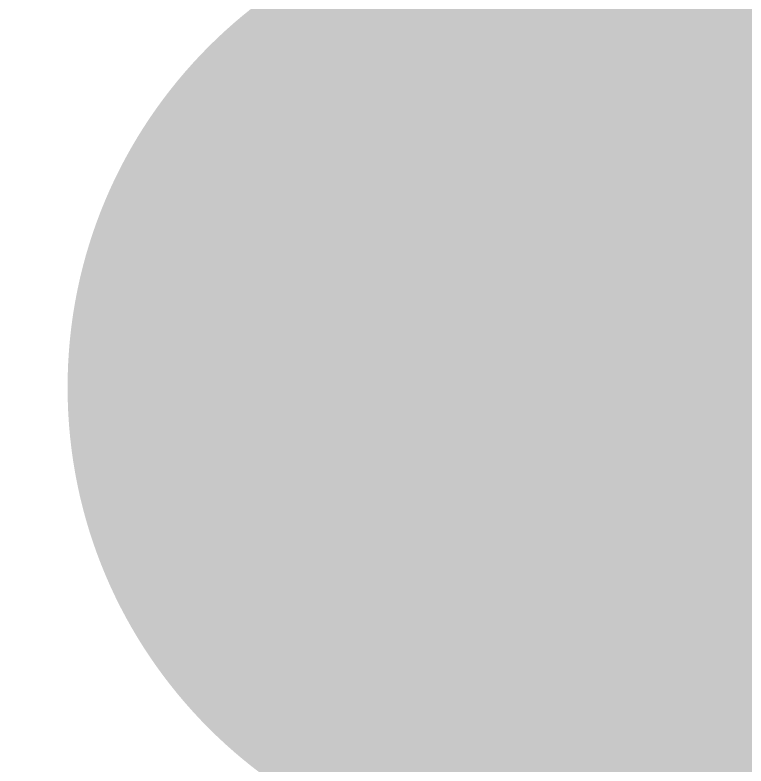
# Model space of a CAD drawing. Header units: inches. Extents: x 22 to 371, y 55 to 284.
# Drawn here: x 90.469 to 91.078, y 139.596 to 140.221 of the extents above; entities that cross this region are included whole.
import ezdxf

# ---------------------------------------------------------------- set-up
doc = ezdxf.new("R2010")
doc.units = ezdxf.units.IN
for name, color, linetype in [('Bottom Layer', 5, 'Continuous'), ('Bottom Solder', 6, 'Continuous'), ('Drill Drawing', 1, 'Continuous'), ('Layer 1', 16, 'Continuous'), ('Layer 2', 76, 'Continuous'), ('Top Layer', 1, 'Continuous'), ('Top Solder', 216, 'Continuous'), ('Via Holes', 16, 'Continuous')]:
    doc.layers.add(name, color=color, linetype=linetype)

msp = doc.modelspace()

# ---------------------------------------------------------------- hatches: boundary and pattern name
at = {"layer": 'Bottom Layer'}
h = msp.add_hatch(color=5, dxfattribs=at)
edge = h.paths.add_edge_path()
edge.add_arc((90.91463, 139.91123), 0.3, 0, 360)
at = {"layer": 'Bottom Solder'}
h = msp.add_hatch(color=6, dxfattribs=at)
edge = h.paths.add_edge_path()
edge.add_arc((90.91463, 139.91123), 0.4016, 0, 360)
h = msp.add_hatch(color=6, dxfattribs=at)
edge = h.paths.add_edge_path()
edge.add_arc((90.16369, 139.22291), 0.4016, 0, 360)
at = {"layer": 'Layer 1'}
h = msp.add_hatch(color=16, dxfattribs=at)
edge = h.paths.add_edge_path()
edge.add_arc((90.91463, 139.91123), 0.3, 0, 360)
at = {"layer": 'Layer 2'}
h = msp.add_hatch(color=76, dxfattribs=at)
edge = h.paths.add_edge_path()
edge.add_arc((90.91463, 139.91123), 0.3, 0, 360)
at = {"layer": 'Top Layer'}
h = msp.add_hatch(color=1, dxfattribs=at)
edge = h.paths.add_edge_path()
edge.add_arc((90.91463, 139.91123), 0.3, 0, 360)
at = {"layer": 'Top Solder'}
h = msp.add_hatch(color=216, dxfattribs=at)
edge = h.paths.add_edge_path()
edge.add_arc((90.91463, 139.91123), 0.4016, 0, 360)
h = msp.add_hatch(color=216, dxfattribs=at)
edge = h.paths.add_edge_path()
edge.add_arc((90.16369, 139.22291), 0.4016, 0, 360)
at = {"layer": 'Via Holes'}
h = msp.add_hatch(color=7, dxfattribs=at)
edge = h.paths.add_edge_path()
edge.add_arc((90.91463, 139.91123), 0.15, 0, 360)

# ---------------------------------------------------------------- linework, layer by layer
at = {"layer": 'Bottom Layer'}
msp.add_lwpolyline([(90.91463, 139.91123, 0.254, 0.254, 0), (91.39492, 140.39152, 0.254, 0.254, 0)], format="xyseb", dxfattribs=at)
msp.add_lwpolyline([(90.85113, 139.91123, 0.127, 0.127, 1), (90.97813, 139.91123, 0.127, 0.127, 1)], format="xyseb", close=True, dxfattribs=at)
at = {"layer": 'Drill Drawing'}
for points in [[(90.66063, 140.16523, 0.0508, 0.0508, 0), (90.91463, 140.03823, 0.0508, 0.0508, 0)], [(90.66063, 140.16523, 0.0508, 0.0508, 0), (90.78763, 139.91123, 0.0508, 0.0508, 0)], [(90.91463, 140.03823, 0.0508, 0.0508, 0), (91.16863, 140.16523, 0.0508, 0.0508, 0)], [(91.04163, 139.91123, 0.0508, 0.0508, 0), (91.16863, 140.16523, 0.0508, 0.0508, 0)], [(90.66063, 139.65723, 0.0508, 0.0508, 0), (90.78763, 139.91123, 0.0508, 0.0508, 0)], [(91.04163, 139.91123, 0.0508, 0.0508, 0), (91.16863, 139.65723, 0.0508, 0.0508, 0)], [(90.66063, 139.65723, 0.0508, 0.0508, 0), (90.91463, 139.78423, 0.0508, 0.0508, 0)], [(90.91463, 139.78423, 0.0508, 0.0508, 0), (91.16863, 139.65723, 0.0508, 0.0508, 0)]]:
    msp.add_lwpolyline(points, format="xyseb", dxfattribs=at)
for points in [[(90.64793, 140.16523, 0.0254, 0.0254, 1), (90.67333, 140.16523, 0.0254, 0.0254, 1)], [(90.64793, 140.16523, 0.0254, 0.0254, 1), (90.67333, 140.16523, 0.0254, 0.0254, 1)], [(90.90193, 140.03823, 0.0254, 0.0254, 1), (90.92733, 140.03823, 0.0254, 0.0254, 1)], [(90.90193, 140.03823, 0.0254, 0.0254, 1), (90.92733, 140.03823, 0.0254, 0.0254, 1)], [(90.77493, 139.91123, 0.0254, 0.0254, 1), (90.80033, 139.91123, 0.0254, 0.0254, 1)], [(90.77493, 139.91123, 0.0254, 0.0254, 1), (90.80033, 139.91123, 0.0254, 0.0254, 1)], [(91.02893, 139.91123, 0.0254, 0.0254, 1), (91.05433, 139.91123, 0.0254, 0.0254, 1)], [(91.02893, 139.91123, 0.0254, 0.0254, 1), (91.05433, 139.91123, 0.0254, 0.0254, 1)], [(90.90193, 139.78423, 0.0254, 0.0254, 1), (90.92733, 139.78423, 0.0254, 0.0254, 1)], [(90.90193, 139.78423, 0.0254, 0.0254, 1), (90.92733, 139.78423, 0.0254, 0.0254, 1)], [(90.64793, 139.65723, 0.0254, 0.0254, 1), (90.67333, 139.65723, 0.0254, 0.0254, 1)], [(90.64793, 139.65723, 0.0254, 0.0254, 1), (90.67333, 139.65723, 0.0254, 0.0254, 1)]]:
    msp.add_lwpolyline(points, format="xyseb", close=True, dxfattribs=at)
at = {"layer": 'Top Layer'}
msp.add_lwpolyline([(90.91463, 139.91123, 0.254, 0.254, 0), (92.32607, 138.4998, 0.254, 0.254, 0)], format="xyseb", dxfattribs=at)
msp.add_lwpolyline([(90.85113, 139.91123, 0.127, 0.127, 1), (90.97813, 139.91123, 0.127, 0.127, 1)], format="xyseb", close=True, dxfattribs=at)

doc.saveas('drawing.dxf')
